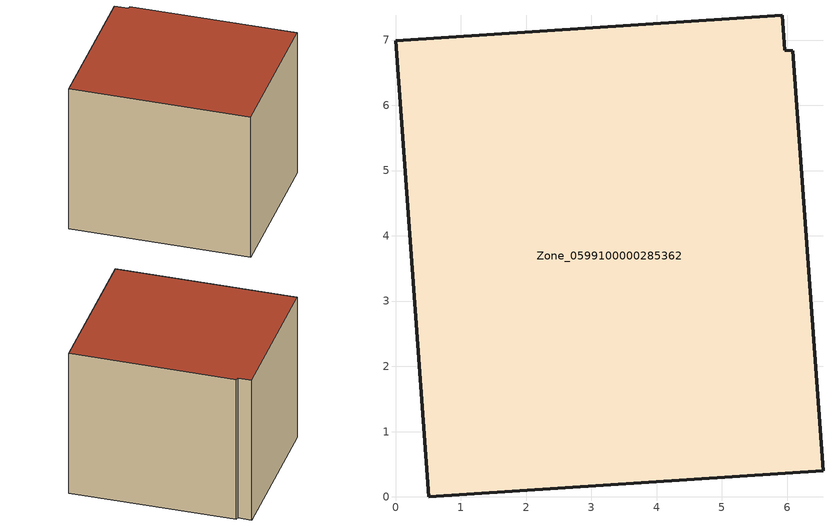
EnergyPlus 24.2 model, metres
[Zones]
Zone_0599100000285362
 floor ground (C_G): 5.93,7.38 5.96,6.84 6.09,6.83 6.55,0.4 0.51,0 0,6.99 z0
 wall outside (C_F): 0.51,0 6.55,0.4 6.09,6.83 5.96,6.84 5.93,7.38 0,6.99 0.51,0 z0:6.12
 roof outside (C_R): 5.96,6.84 5.93,7.38 0,6.99 0.51,0 6.55,0.4 6.09,6.83 z6.12
[BUILDING]
Pand.0599100000285362: North Axis=0; Terrain=City; Loads Convergence Tolerance Value=0.04; Temperature Convergence Tolerance Value=0.4; Solar Distribution=FullExterior; Maximum Number of Warmup Days=25; Minimum Number of Warmup Days=1
[Site:Location]
Rotterdam.The.Hague.AP_ZH_NLD Design_Conditions: Latitude=51.96; Longitude=4.45; Time Zone=1; Elevation=-4.5
[SITE:GROUNDTEMPERATURE:BUILDINGSURFACE]
18, 18, 18, 18, 18, 18, 18, 18, 18, 18, 18, 18
[MATERIAL] Thermal Absorptance=0.9; Solar Absorptance=0.7; Visible Absorptance=0.7
Name | Roughness | Thickness | Conductivity | Density | Specific Heat
G.TC.1946-1964 | MediumSmooth | 0.15 | 1 | 540 | 1210
F.TC.1946-1964 | Rough | 0.3 | 0.857143 | 1920 | 840
R.TC.1946-1964 | MediumRough | 0.2 | 0.235294 | 1500 | 1000
[CONSTRUCTION]
C_G: G.TC.1946-1964
C_F: F.TC.1946-1964
C_R: R.TC.1946-1964
[ZONE]
Zone_0599100000285362: Type=1; Multiplier=1; Ceiling Height=Autocalculate; Volume=Autocalculate; Floor Area=autocalculate; Part of Total Floor Area=Yes
[ZONEINFILTRATION:DESIGNFLOWRATE]
Infil_Zone_0599100000285362: Zone or ZoneList or Space or SpaceList=Zone_0599100000285362; Schedule=AlwaysOn; Design Flow Rate Calculation Method=Flow/Area; Flow Rate per Floor Area=0.003; Constant Term Coefficient=1; Temperature Term Coefficient=0; Velocity Term Coefficient=0; Velocity Squared Term Coefficient=0
[HVACTEMPLATE:ZONE:IDEALLOADSAIRSYSTEM]
Zone_0599100000285362: Maximum Heating Supply Air Temperature=50; Minimum Cooling Supply Air Temperature=13; Maximum Heating Supply Air Humidity Ratio=0.0156; Minimum Cooling Supply Air Humidity Ratio=0.0077; Heating Limit=NoLimit; Cooling Limit=NoLimit; Dehumidification Control Type=ConstantSensibleHeatRatio; Cooling Sensible Heat Ratio=0.7; Dehumidification Setpoint=60; Humidification Control Type=None; Humidification Setpoint=30; Outdoor Air Method=None; Outdoor Air Flow Rate per Person=0.00944; Outdoor Air Flow Rate per Zone Floor Area=0; Outdoor Air Flow Rate per Zone=0; Demand Controlled Ventilation Type=None; Outdoor Air Economizer Type=NoEconomizer; Heat Recovery Type=None; Sensible Heat Recovery Effectiveness=0.7; Latent Heat Recovery Effectiveness=0.65
[ZONECONTROL:THERMOSTAT]
ThermostatControl_Zone_0599100000285362: Zone or ZoneList=Zone_0599100000285362; Control Type Schedule=DualSetpointControlType; Control 1=Thermostat_Zone_0599100000285362; Temperature Difference Between Cutout And Setpoint=0
[THERMOSTATSETPOINT:DUALSETPOINT]
Thermostat_Zone_0599100000285362: Heating Setpoint Temperature Schedule=HeatingSetpoint_Zone_0599100000285362; Cooling Setpoint Temperature Schedule=CoolingSetpoint_Zone_0599100000285362
[SCHEDULE:COMPACT]
HeatingSetpoint_Zone_0599100000285362: Through: 12/31, For: AllDays, Until: 24:00, 21
CoolingSetpoint_Zone_0599100000285362: Through: 12/31, For: AllDays, Until: 24:00, 24
DualSetpointControlType: Through: 12/31, For: AllDays, Until: 24:00, 4
AlwaysOn: Through: 12/31, For: AllDays, Until: 24:00, 1
